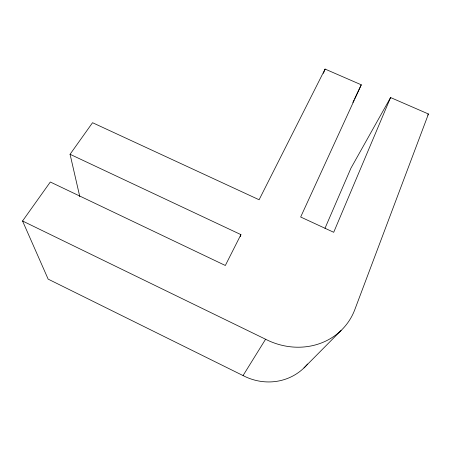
<?xml version="1.0" encoding="UTF-8"?>
<svg xmlns="http://www.w3.org/2000/svg" width="451" height="451" viewBox="0 0 451 451"><rect width="100%" height="100%" fill="white"/><g stroke="black" fill="none" stroke-linecap="round" stroke-linejoin="round"><path stroke-width="0.68" d="M240.31 236.628L240.924 234.627L70.063 154.281L92.551 122.706L259.105 199.759L325.081 69.071L361.279 84.805L300.665 217.01L333.706 232.288L390.577 97.54L428.45 113.996L354.807 309.628A67.735 61.821 33.8 0 1 265.583 339.237L243.05 375.576L48.15 279.124L22.55 220.99L50.315 182.007L225.331 265.487L240.924 234.627M323.44 73.372L325.081 69.071M324.979 228.324L350.917 168.223L390.577 97.54M352.857 102.462L354.058 99.936M354.661 98.679L361.279 84.805M427.689 115.123L428.45 113.996M303.968 367.931L341.114 330.448M22.55 220.99L265.583 339.237M70.063 154.281L79.788 196.602M307.593 364.025A54.701 51.758 42.9 0 1 243.05 375.576"/></g></svg>
